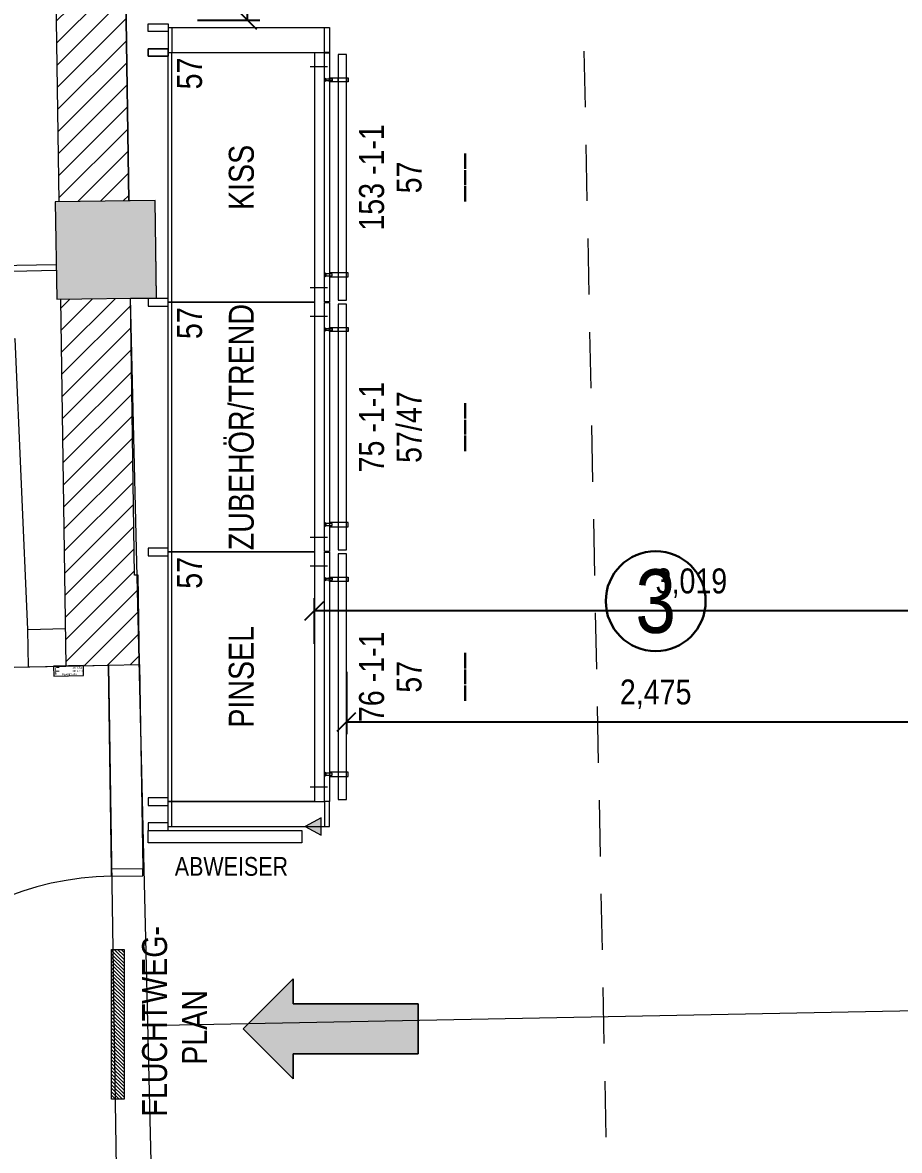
# Model space of a CAD drawing. Header units: millimetres. Extents: x 2027740 to 2136289, y -1533552 to -1491502.
# Drawn here: x 2063194 to 2066705, y -1509274 to -1504757 of the extents above; entities that cross this region are included whole.
import ezdxf
from ezdxf.enums import TextEntityAlignment as Align

# ---------------------------------------------------------------- set-up
doc = ezdxf.new("R2010")
doc.units = ezdxf.units.MM
doc.header["$MEASUREMENT"] = 0
doc.linetypes.add('AUSGEZOGEN', pattern=[0])
doc.linetypes.add('DGN Style 2', pattern=[375.045563, 225.027338, -150.018225])
for name, color, linetype, lineweight in [('01_Grundriss', 7, 'Continuous', 0), ('10_Einrichtung', 7, 'Continuous', 0), ('10_Einrichtung (Construction)', 7, 'Continuous', 0), ('11_Schraffur', 9, 'Continuous', 0), ('12_Deko', 7, 'Continuous', 0), ('13_Ladenbau', 94, 'Continuous', 0), ('16_Brandschutz', 94, 'Continuous', 0), ('16_Brandschutz_Radien', 94, 'DGN Style 2', 13), ('16_Fluchtweg', 94, 'Continuous', 0), ('16_Fluchtweg (Construction)', 94, 'Continuous', 0), ('20_Sortimentierung', 7, 'Continuous', 0), ('21_Modulnummer', 7, 'Continuous', 0), ('26_Deckenfries', 251, 'DGN Style 2', 13)]:
    doc.layers.add(name, color=color, linetype=linetype, lineweight=lineweight)
doc.layers.add('15_Flächen', color=6, linetype='Continuous', lineweight=0, plot=False)
doc.styles.add('Rossmann', font='ARIALN.TTF', dxfattribs={"height": 100})
doc.styles.add('Style-Arial Narrow', font='ARIALN.TTF')
doc.dimstyles.new('Rossmann', dxfattribs={"dimtxt": 100, "dimasz": 75, "dimexe": 50, "dimexo": 0.0625, "dimgap": 50, "dimtad": 1, "dimdec": 3, "dimlfac": 0.001, "dimzin": 3, "dimtxsty": 'Rossmann', "dimcen": 0, "dimadec": 3, "dimazin": 0, "dimtfac": 1, "dimtdec": 0, "dimtofl": 0, "dimtmove": 0, "dimatfit": 1, "dimfxl": 200, "dimfxlon": 1, "dimfrac": 2, "dimtolj": 1, "dimtzin": 3, "dimarcsym": 0})

# ---------------------------------------------------------------- blocks, each defined once
blk = doc.blocks.new('PFNA_1')
at = {"layer": '16_Brandschutz', "extrusion": (0, 0, -1)}
blk.add_hatch(color=256, dxfattribs=at).paths.add_polyline_path([(-1000, -400), (-1400, 0), (-1000, 400), (-1000, 200), (0, 200), (0, -200), (-1000, -200)])
at = {"layer": '16_Brandschutz', "flags": 128}
for points in [[(0, 200), (1000, 200), (1000, 400), (1400, 0), (1000, -400), (1000, -200), (0, -200)], [(0, -200), (1000, -200), (1000, -400), (1400, 0), (1000, 400), (1000, 200), (0, 200)]]:
    blk.add_lwpolyline(points, close=True, dxfattribs=at)
blk = doc.blocks.new('PFNA')
at = {"layer": '16_Brandschutz', "xscale": 0.5, "yscale": 0.5, "zscale": 0.5, "rotation": 90}
blk.add_blockref('PFNA_1', (0, 0), dxfattribs=at)
blk = doc.blocks.new('*U44')
at = {"layer": '16_Fluchtweg (Construction)', "linetype": 'Continuous', "lineweight": 0}
h = blk.add_hatch(dxfattribs=at)
h.set_pattern_fill('HATCH', color=5, style=0, pattern_type=2)
h.set_pattern_definition([(45, (-159.553, 209.899), (-7.07107, 7.07107), [])])
h.paths.add_polyline_path([(-300.1, 215.9), (299.9, 215.9), (299.9, 165.9), (-300.1, 165.9)])
at = {"layer": '16_Fluchtweg (Construction)', "color": 5, "linetype": 'Continuous', "lineweight": 13, "flags": 128}
blk.add_lwpolyline([(-300.1, 215.9), (299.9, 215.9), (299.9, 165.9), (-300.1, 165.9)], close=True, dxfattribs=at)
at = {"layer": '16_Fluchtweg (Construction)', "color": 5, "linetype": 'Continuous', "lineweight": 0, "style": 'Style-Arial Narrow'}
for s, p in [('FLUCHTWEG-', (-369.6, 93.9)), ('PLAN', (-162.3, -65.9))]:
    blk.add_text(s, height=100, dxfattribs=at).set_placement(p, align=Align.TOP_LEFT)
blk = doc.blocks.new('303')
at = {"layer": '16_Fluchtweg', "color": 5, "linetype": 'Continuous', "lineweight": 0}
blk.add_blockref('*U44', (0.1, -215.9), dxfattribs=at)
blk = doc.blocks.new('FWPlanr')
at = {"layer": '16_Fluchtweg', "color": 5, "linetype": 'Continuous', "lineweight": 0}
blk.add_blockref('303', (0, 0), dxfattribs=at)
blk = doc.blocks.new('_Oblique')
at = {"color": 0, "linetype": 'ByBlock', "lineweight": -2}
blk.add_line((0.5, 0.5), (-0.5, -0.5), dxfattribs=at)
blk = doc.blocks.new('*D88')
at = {"layer": '10_Einrichtung', "color": 0, "linetype": 'ByBlock', "lineweight": -2, "transparency": 16777216}
for p, q in [((2064491.8, -1507357.8), (2064491.8, -1507607.8)), ((2066967.2, -1507357.8), (2066967.2, -1507607.8))]:
    blk.add_line(p, q, dxfattribs=at)
at = {"layer": '10_Einrichtung', "color": 0, "lineweight": -2, "transparency": 16777216}
blk.add_line((2064491.8, -1507557.8), (2066967.2, -1507557.8), dxfattribs=at)
at = {"layer": 'Defpoints', "color": 0, "lineweight": 0, "transparency": 16777216}
for p in [(2064491.8, -1506854), (2066967.2, -1507246.2), (2066967.2, -1507557.8)]:
    blk.add_point(p, dxfattribs=at)
at = {"layer": '10_Einrichtung', "color": 0, "lineweight": -2, "transparency": 16777216, "xscale": 75, "yscale": 75, "zscale": 75, "rotation": 180}
blk.add_blockref('_Oblique', (2064491.8, -1507557.8), dxfattribs=at)
at = {"layer": '10_Einrichtung', "color": 0, "lineweight": -2, "transparency": 16777216, "xscale": 75, "yscale": 75, "zscale": 75}
blk.add_blockref('_Oblique', (2066967.2, -1507557.8), dxfattribs=at)
at = {"layer": '10_Einrichtung', "color": 0, "transparency": 16777216, "insert": (2065729.5, -1507447.7), "char_height": 100, "attachment_point": 5, "style": 'Style-Arial Narrow'}
blk.add_mtext('\\A1;2,475', dxfattribs=at)
blk = doc.blocks.new('*U16')
at = {"layer": '01_Grundriss', "color": 0, "linetype": 'Continuous', "lineweight": 0, "ltscale": 0.01}
for p, q in [((0.005108, 0.006625), (0.005108, -0.005375)), ((-0.006892, -0.005375), (-0.007192, -0.005375)), ((0.005108, -0.006625), (0.005108, -0.005375)), ((0.005108, -0.005375), (0.005408, -0.005375)), ((-0.006892, -0.006625), (-0.007192, -0.006625)), ((0.005408, -0.006625), (0.005108, -0.006625))]:
    blk.add_line(p, q, dxfattribs=at)
at = {"layer": '01_Grundriss', "color": 0, "linetype": 'DGN Style 2', "lineweight": 0, "ltscale": 0.01}
blk.add_line((0.007192, 0.006443), (0.005108, -0.005375), dxfattribs=at)
at = {"layer": '01_Grundriss', "color": 0}
for p, q in [((-0.007192, -0.005375), (-0.007192, -0.006625)), ((-0.006892, -0.005375), (-0.006892, -0.006625)), ((0.005408, -0.005375), (0.005408, -0.006625))]:
    blk.add_line(p, q, dxfattribs=at)
at = {"layer": '01_Grundriss', "color": 0, "linetype": 'Continuous', "lineweight": 0, "ltscale": 0.01, "extrusion": (0, 0, -1)}
blk.add_arc((-0.005108, -0.005375), 0.012, 0, 90, dxfattribs=at)
at = {"layer": '01_Grundriss', "color": 0, "linetype": 'DGN Style 2', "lineweight": 0, "ltscale": 0.01, "extrusion": (0, 0, -1)}
blk.add_arc((-0.005108, -0.005375), 0.012, 90, 100, dxfattribs=at)
blk = doc.blocks.new('*D168')
at = {"layer": '10_Einrichtung', "color": 0, "linetype": 'ByBlock', "lineweight": -2, "transparency": 16777216}
for p, q in [((2063894.8, -1503747.6), (2064144.8, -1503747.6)), ((2063894.8, -1504747.6), (2064144.8, -1504747.6))]:
    blk.add_line(p, q, dxfattribs=at)
at = {"layer": '10_Einrichtung', "color": 0, "linetype": 'Continuous', "lineweight": -2, "transparency": 16777216}
blk.add_line((2064094.8, -1504747.6), (2064094.8, -1503747.6), dxfattribs=at)
at = {"layer": 'Defpoints', "color": 0, "linetype": 'Continuous', "lineweight": 0, "transparency": 16777216}
for p in [(2063659, -1503747.6), (2064094.8, -1503747.6), (2063659, -1504747.6)]:
    blk.add_point(p, dxfattribs=at)
at = {"layer": '10_Einrichtung', "color": 0, "linetype": 'Continuous', "lineweight": -2, "transparency": 16777216, "xscale": 75, "yscale": 75, "zscale": 75}
for p, rotation in [((2064094.8, -1503747.6), 90), ((2064094.8, -1504747.6), 270)]:
    blk.add_blockref('_Oblique', p, dxfattribs=dict(at, rotation=rotation))
at = {"layer": '10_Einrichtung', "color": 0, "linetype": 'Continuous', "lineweight": 0, "transparency": 16777216, "insert": (2063984.7, -1504247.6), "char_height": 100, "attachment_point": 5, "rotation": 90, "style": 'Style-Arial Narrow'}
blk.add_mtext('\\A1;1,000', dxfattribs=at)
blk = doc.blocks.new('*U218')
at = {"layer": '10_Einrichtung', "color": 7, "linetype": 'Continuous', "lineweight": 0}
for p, q in [((-50, 282.5), (50, 282.5)), ((-50, 267.5), (50, 267.5))]:
    blk.add_line(p, q, dxfattribs=at)
at = {"layer": '10_Einrichtung', "color": 7, "linetype": 'Continuous', "lineweight": 0, "extrusion": (0, 0, -1), "flags": 128}
for points in [[(35, 362.5), (65, 362.5), (65, 282.5), (35, 282.5)], [(-65, 362.5), (-35, 362.5), (-35, 282.5), (-65, 282.5)]]:
    blk.add_lwpolyline(points, close=True, dxfattribs=at)
at = {"layer": '10_Einrichtung', "color": 7, "lineweight": 13, "extrusion": (0, 0, -1), "flags": 128}
blk.add_lwpolyline([(50, -362.5), (-50, -362.5), (-50, -343.5), (50, -343.5)], close=True, dxfattribs=at)
at = {"layer": '10_Einrichtung (Construction)', "color": 7, "linetype": 'Continuous', "lineweight": 13}
blk.add_line((-50, 282.5), (-50, -343.5), dxfattribs=at)
at = {"layer": '10_Einrichtung (Construction)', "color": 7, "linetype": 'Continuous', "lineweight": 0}
blk.add_line((50, 282.5), (50, -343.5), dxfattribs=at)
blk = doc.blocks.new('Theken rechts T57')
at = {"layer": '10_Einrichtung', "color": 7, "linetype": 'Continuous', "lineweight": 13, "extrusion": (0, 0, -1)}
blk.add_blockref('*U218', (21.2, 0), dxfattribs=at)
blk = doc.blocks.new('T57r')
at = {"layer": '10_Einrichtung', "color": 7, "linetype": 'Continuous', "lineweight": 13}
blk.add_blockref('Theken rechts T57', (71.2, -322.5), dxfattribs=at)
blk = doc.blocks.new('Theken links T57')
at = {"layer": '10_Einrichtung', "color": 7, "linetype": 'Continuous', "lineweight": 0}
for p, q in [((-50, 282.5), (50, 282.5)), ((-50, 267.5), (50, 267.5))]:
    blk.add_line(p, q, dxfattribs=at)
at = {"layer": '10_Einrichtung', "color": 7, "linetype": 'Continuous', "lineweight": 0, "flags": 128}
for points in [[(-35, 362.5), (-65, 362.5), (-65, 282.5), (-35, 282.5)], [(65, 362.5), (35, 362.5), (35, 282.5), (65, 282.5)]]:
    blk.add_lwpolyline(points, close=True, dxfattribs=at)
at = {"layer": '10_Einrichtung', "color": 7, "lineweight": 13, "flags": 128}
blk.add_lwpolyline([(-50, -362.5), (50, -362.5), (50, -343.5), (-50, -343.5)], close=True, dxfattribs=at)
at = {"layer": '10_Einrichtung (Construction)', "color": 7, "linetype": 'Continuous', "lineweight": 13}
blk.add_line((-50, 282.5), (-50, -343.5), dxfattribs=at)
at = {"layer": '10_Einrichtung (Construction)', "color": 7, "linetype": 'Continuous', "lineweight": 0}
blk.add_line((50, 282.5), (50, -343.5), dxfattribs=at)
blk = doc.blocks.new('T57l')
at = {"layer": '10_Einrichtung', "color": 7, "linetype": 'Continuous', "lineweight": 13}
blk.add_blockref('Theken links T57', (-50, -322.5), dxfattribs=at)
blk = doc.blocks.new('Theke_57_8')
at = {"layer": '10_Einrichtung', "color": 7, "linetype": 'Continuous', "lineweight": 0}
for p, q in [((-500, 305), (500, 305)), ((-442.5, -317.8), (-442.5, -248.02)), ((442.5, -317.8), (442.5, -248.02))]:
    blk.add_line(p, q, dxfattribs=at)
at = {"layer": '10_Einrichtung', "color": 7, "linetype": 'Continuous', "lineweight": 0, "flags": 128}
for points in [[(-485, 400), (-515, 400), (-515, 320), (-485, 320)], [(515, 400), (485, 400), (485, 320), (515, 320)], [(-500, 320), (500, 320), (500, -265), (-500, -265)]]:
    blk.add_lwpolyline(points, close=True, dxfattribs=at)
at = {"layer": '10_Einrichtung', "color": 7, "linetype": 'Continuous', "lineweight": 13, "flags": 128}
blk.add_lwpolyline([(498.75, -325), (-498.75, -325), (-498.75, -306), (498.75, -306)], close=True, dxfattribs=at)
at = {"layer": '10_Einrichtung', "lineweight": 0, "ltscale": 0.01, "flags": 128}
for points in [[(-398.5, -306), (-394.5, -311), (-386.5, -311), (-382.5, -306)], [(-394.5, -311), (-394.5, -336), (-386.5, -336), (-386.5, -311)], [(398.5, -306), (394.5, -311), (386.5, -311), (382.5, -306)], [(394.5, -311), (394.5, -336), (386.5, -336), (386.5, -311)], [(-492, -394), (492, -394), (492, -360.3), (-492, -360.3)], [(-398.75, -325), (-398.75, -400), (-382.25, -400), (-382.25, -325)], [(-398.75, -360.3), (-398.75, -394), (-382.25, -394), (-382.25, -360.3)], [(398.75, -325), (398.75, -400), (382.25, -400), (382.25, -325)], [(398.75, -360.3), (398.75, -394), (382.25, -394), (382.25, -360.3)]]:
    blk.add_lwpolyline(points, close=True, dxfattribs=at)
at = {"layer": '10_Einrichtung (Construction)', "color": 5, "linetype": 'Continuous', "lineweight": 0}
blk.add_line((-500, 320), (500, 320), dxfattribs=at)
at = {"layer": '10_Einrichtung (Construction)', "color": 3, "linetype": 'Continuous', "lineweight": 0}
for p, q in [((-500, 320), (-500, -265)), ((500, 320), (500, -265))]:
    blk.add_line(p, q, dxfattribs=at)
blk = doc.blocks.new('T57m_7')
at = {"layer": '10_Einrichtung', "color": 7, "linetype": 'Continuous', "lineweight": 0}
blk.add_blockref('Theke_57_8', (-500, -360), dxfattribs=at)
at = {"layer": '10_Einrichtung', "color": 7, "linetype": 'Continuous', "lineweight": 0, "style": 'Style-Arial Narrow'}
blk.add_text('57', height=100, dxfattribs=at).set_placement((-20, -75), align=Align.TOP_RIGHT)
at = {"layer": '20_Sortimentierung', "color": 7, "linetype": 'Continuous', "lineweight": 0, "style": 'Style-Arial Narrow'}
blk.add_attdef('T57m_7_0', text='', height=100, dxfattribs=at).set_placement((-500, -332.5), align=Align.MIDDLE_CENTER)
at = {"layer": '21_Modulnummer', "color": 7, "linetype": 'Continuous', "lineweight": 0, "insert": (-500, -804), "char_height": 100, "attachment_point": 2, "line_spacing_factor": 0.6, "style": 'Style-Arial Narrow'}
blk.add_mtext('75 -1-1', dxfattribs=at)
at = {"layer": '21_Modulnummer', "color": 251, "linetype": 'Continuous', "lineweight": 0, "style": 'Style-Arial Narrow'}
blk.add_attdef('T57m_7_0', text='', height=100, dxfattribs=at).set_placement((-500, -954), align=Align.TOP_CENTER)
at = {"layer": '21_Modulnummer', "color": 5, "linetype": 'Continuous', "lineweight": 0, "style": 'Style-Arial Narrow'}
blk.add_attdef('T57m_7_0', text='', height=100, dxfattribs=at).set_placement((-500, -1104), align=Align.TOP_CENTER)
blk = doc.blocks.new('Theke_57_9')
at = {"layer": '10_Einrichtung', "color": 7, "linetype": 'Continuous', "lineweight": 0}
for p, q in [((-500, 305), (500, 305)), ((-442.5, -317.8), (-442.5, -248.02)), ((442.5, -317.8), (442.5, -248.02))]:
    blk.add_line(p, q, dxfattribs=at)
at = {"layer": '10_Einrichtung', "color": 7, "linetype": 'Continuous', "lineweight": 0, "flags": 128}
for points in [[(-485, 400), (-515, 400), (-515, 320), (-485, 320)], [(515, 400), (485, 400), (485, 320), (515, 320)], [(-500, 320), (500, 320), (500, -265), (-500, -265)]]:
    blk.add_lwpolyline(points, close=True, dxfattribs=at)
at = {"layer": '10_Einrichtung', "color": 7, "linetype": 'Continuous', "lineweight": 13, "flags": 128}
blk.add_lwpolyline([(498.75, -325), (-498.75, -325), (-498.75, -306), (498.75, -306)], close=True, dxfattribs=at)
at = {"layer": '10_Einrichtung', "lineweight": 0, "ltscale": 0.01, "flags": 128}
for points in [[(-398.5, -306), (-394.5, -311), (-386.5, -311), (-382.5, -306)], [(-394.5, -311), (-394.5, -336), (-386.5, -336), (-386.5, -311)], [(398.5, -306), (394.5, -311), (386.5, -311), (382.5, -306)], [(394.5, -311), (394.5, -336), (386.5, -336), (386.5, -311)], [(-492, -394), (492, -394), (492, -360.3), (-492, -360.3)], [(-398.75, -325), (-398.75, -400), (-382.25, -400), (-382.25, -325)], [(-398.75, -360.3), (-398.75, -394), (-382.25, -394), (-382.25, -360.3)], [(398.75, -325), (398.75, -400), (382.25, -400), (382.25, -325)], [(398.75, -360.3), (398.75, -394), (382.25, -394), (382.25, -360.3)]]:
    blk.add_lwpolyline(points, close=True, dxfattribs=at)
at = {"layer": '10_Einrichtung (Construction)', "color": 5, "linetype": 'Continuous', "lineweight": 0}
blk.add_line((-500, 320), (500, 320), dxfattribs=at)
at = {"layer": '10_Einrichtung (Construction)', "color": 3, "linetype": 'Continuous', "lineweight": 0}
for p, q in [((-500, 320), (-500, -265)), ((500, 320), (500, -265))]:
    blk.add_line(p, q, dxfattribs=at)
blk = doc.blocks.new('T57m_8')
at = {"layer": '10_Einrichtung', "color": 7, "linetype": 'Continuous', "lineweight": 0}
blk.add_blockref('Theke_57_9', (-500, -360), dxfattribs=at)
at = {"layer": '10_Einrichtung', "color": 7, "linetype": 'Continuous', "lineweight": 0, "style": 'Style-Arial Narrow'}
blk.add_text('57', height=100, dxfattribs=at).set_placement((-20, -75), align=Align.TOP_RIGHT)
at = {"layer": '20_Sortimentierung', "color": 7, "linetype": 'Continuous', "lineweight": 0, "style": 'Style-Arial Narrow'}
blk.add_attdef('T57m_8_0', text='', height=100, dxfattribs=at).set_placement((-500, -332.5), align=Align.MIDDLE_CENTER)
at = {"layer": '21_Modulnummer', "color": 7, "linetype": 'Continuous', "lineweight": 0, "insert": (-500, -804), "char_height": 100, "attachment_point": 2, "line_spacing_factor": 0.6, "style": 'Style-Arial Narrow'}
blk.add_mtext('76 -1-1', dxfattribs=at)
at = {"layer": '21_Modulnummer', "color": 251, "linetype": 'Continuous', "lineweight": 0, "style": 'Style-Arial Narrow'}
blk.add_attdef('T57m_8_0', text='', height=100, dxfattribs=at).set_placement((-500, -954), align=Align.TOP_CENTER)
at = {"layer": '21_Modulnummer', "color": 5, "linetype": 'Continuous', "lineweight": 0, "style": 'Style-Arial Narrow'}
blk.add_attdef('T57m_8_0', text='', height=100, dxfattribs=at).set_placement((-500, -1104), align=Align.TOP_CENTER)
blk = doc.blocks.new('Theke_57_13')
at = {"layer": '10_Einrichtung', "color": 7, "linetype": 'Continuous', "lineweight": 0}
for p, q in [((-500, 305), (500, 305)), ((-442.5, -317.8), (-442.5, -248.02)), ((442.5, -317.8), (442.5, -248.02))]:
    blk.add_line(p, q, dxfattribs=at)
at = {"layer": '10_Einrichtung', "color": 7, "linetype": 'Continuous', "lineweight": 0, "flags": 128}
for points in [[(-485, 400), (-515, 400), (-515, 320), (-485, 320)], [(515, 400), (485, 400), (485, 320), (515, 320)], [(-500, 320), (500, 320), (500, -265), (-500, -265)]]:
    blk.add_lwpolyline(points, close=True, dxfattribs=at)
at = {"layer": '10_Einrichtung', "color": 7, "linetype": 'Continuous', "lineweight": 13, "flags": 128}
blk.add_lwpolyline([(498.75, -325), (-498.75, -325), (-498.75, -306), (498.75, -306)], close=True, dxfattribs=at)
at = {"layer": '10_Einrichtung', "lineweight": 0, "ltscale": 0.01, "flags": 128}
for points in [[(-398.5, -306), (-394.5, -311), (-386.5, -311), (-382.5, -306)], [(-394.5, -311), (-394.5, -336), (-386.5, -336), (-386.5, -311)], [(398.5, -306), (394.5, -311), (386.5, -311), (382.5, -306)], [(394.5, -311), (394.5, -336), (386.5, -336), (386.5, -311)], [(-492, -394), (492, -394), (492, -360.3), (-492, -360.3)], [(-398.75, -325), (-398.75, -400), (-382.25, -400), (-382.25, -325)], [(-398.75, -360.3), (-398.75, -394), (-382.25, -394), (-382.25, -360.3)], [(398.75, -325), (398.75, -400), (382.25, -400), (382.25, -325)], [(398.75, -360.3), (398.75, -394), (382.25, -394), (382.25, -360.3)]]:
    blk.add_lwpolyline(points, close=True, dxfattribs=at)
at = {"layer": '10_Einrichtung (Construction)', "color": 5, "linetype": 'Continuous', "lineweight": 0}
blk.add_line((-500, 320), (500, 320), dxfattribs=at)
at = {"layer": '10_Einrichtung (Construction)', "color": 3, "linetype": 'Continuous', "lineweight": 0}
for p, q in [((-500, 320), (-500, -265)), ((500, 320), (500, -265))]:
    blk.add_line(p, q, dxfattribs=at)
blk = doc.blocks.new('T57m_12')
at = {"layer": '10_Einrichtung', "color": 7, "linetype": 'Continuous', "lineweight": 0}
blk.add_blockref('Theke_57_13', (-500, -360), dxfattribs=at)
at = {"layer": '10_Einrichtung', "color": 7, "linetype": 'Continuous', "lineweight": 0, "style": 'Style-Arial Narrow'}
blk.add_text('57', height=100, dxfattribs=at).set_placement((-20, -75), align=Align.TOP_RIGHT)
at = {"layer": '20_Sortimentierung', "color": 7, "linetype": 'Continuous', "lineweight": 0, "style": 'Style-Arial Narrow'}
blk.add_text('KISS', height=100, dxfattribs=at).set_placement((-500, -332.5), align=Align.MIDDLE_CENTER)
at = {"layer": '21_Modulnummer', "color": 7, "linetype": 'Continuous', "lineweight": 0, "insert": (-500, -804), "char_height": 100, "attachment_point": 2, "line_spacing_factor": 0.6, "style": 'Style-Arial Narrow'}
blk.add_mtext('153 -1-1', dxfattribs=at)
at = {"layer": '21_Modulnummer', "color": 251, "linetype": 'Continuous', "lineweight": 0, "style": 'Style-Arial Narrow'}
blk.add_attdef('T57m_12_0', text='', height=100, dxfattribs=at).set_placement((-500, -954), align=Align.TOP_CENTER)
at = {"layer": '21_Modulnummer', "color": 5, "linetype": 'Continuous', "lineweight": 0, "style": 'Style-Arial Narrow'}
blk.add_attdef('T57m_12_0', text='', height=100, dxfattribs=at).set_placement((-500, -1104), align=Align.TOP_CENTER)
blk = doc.blocks.new('*U70')
at = {"layer": '10_Einrichtung', "color": 5, "linetype": 'Continuous', "lineweight": 0, "flags": 128}
blk.add_lwpolyline([(307.5, 59.7), (-307.5, 59.7), (-307.5, 109.7), (307.5, 109.7)], close=True, dxfattribs=at)
at = {"layer": '10_Einrichtung (Construction)', "color": 5, "linetype": 'Continuous', "lineweight": 0, "style": 'Style-Arial Narrow'}
blk.add_text('ABWEISER', height=75, dxfattribs=at).set_placement((-201.4, 2.8), align=Align.TOP_LEFT)
blk = doc.blocks.new('*D619')
at = {"layer": '13_Ladenbau', "color": 0, "linetype": 'ByBlock', "lineweight": -2, "transparency": 16777216}
for p, q in [((2064362.8, -1507246.2), (2064362.8, -1507063)), ((2067382.2, -1507246.2), (2067382.2, -1507063))]:
    blk.add_line(p, q, dxfattribs=at)
at = {"layer": '13_Ladenbau', "color": 0, "lineweight": -2, "transparency": 16777216}
blk.add_line((2067382.2, -1507113), (2064362.8, -1507113), dxfattribs=at)
at = {"layer": 'Defpoints', "color": 0, "lineweight": 0, "transparency": 16777216}
for p in [(2064362.8, -1507113), (2064362.8, -1507246.2), (2067382.2, -1507246.2)]:
    blk.add_point(p, dxfattribs=at)
at = {"layer": '13_Ladenbau', "color": 0, "lineweight": -2, "transparency": 16777216, "xscale": 75, "yscale": 75, "zscale": 75, "rotation": 180}
blk.add_blockref('_Oblique', (2064362.8, -1507113), dxfattribs=at)
at = {"layer": '13_Ladenbau', "color": 0, "lineweight": -2, "transparency": 16777216, "xscale": 75, "yscale": 75, "zscale": 75}
blk.add_blockref('_Oblique', (2067382.2, -1507113), dxfattribs=at)
at = {"layer": '13_Ladenbau', "color": 0, "transparency": 16777216, "insert": (2065872.5, -1507002.9), "char_height": 100, "attachment_point": 5, "style": 'Style-Arial Narrow'}
blk.add_mtext('\\A1;3,019', dxfattribs=at)
blk = doc.blocks.new('Z_Kennzeichen Endständer')
at = {"layer": '10_Einrichtung', "color": 7, "linetype": 'Continuous', "lineweight": 0, "flags": 128}
blk.add_lwpolyline([(0, 36.2), (-34.7, -26.8), (35.1, -26.8)], close=True, dxfattribs=at)
blk = doc.blocks.new('*U646')
at = {"layer": '10_Einrichtung', "color": 7, "linetype": 'Continuous', "lineweight": 0, "flags": 128}
blk.add_lwpolyline([(-30.1, 345.9), (-60.1, 345.9), (-60.1, 265.9), (-30.1, 265.9)], close=True, dxfattribs=at)
at = {"layer": '10_Einrichtung (Construction)', "color": 3, "linetype": 'Continuous', "lineweight": 0}
blk.add_line((-45.1, 265.9), (-45.1, -319.1), dxfattribs=at)
at = {"layer": '10_Einrichtung', "lineweight": 0}
blk.add_blockref('Z_Kennzeichen Endständer', (-45.1, -319.1), dxfattribs=at)
blk = doc.blocks.new('End 180_57_1')
at = {"layer": '10_Einrichtung', "color": 7, "linetype": 'Continuous', "lineweight": 0}
blk.add_solid([(-45.1, -282.9), (-10, -345.9), (-79.9, -345.9)], dxfattribs=at)
blk.add_blockref('*U646', (0, 0), dxfattribs=at)
blk = doc.blocks.new('End 180_57')
at = {"layer": '10_Einrichtung', "color": 7, "linetype": 'Continuous', "lineweight": 0}
blk.add_blockref('End 180_57_1', (45.1395, -305.896), dxfattribs=at)

msp = doc.modelspace()

# ---------------------------------------------------------------- hatches: boundary and pattern name
at = {"layer": '11_Schraffur', "linetype": 'AUSGEZOGEN', "ltscale": 10}
h = msp.add_hatch(dxfattribs=at)
h.set_pattern_fill('ANSI31', color=256, pattern_type=2)
h.set_pattern_definition([(45, (1922705.07, -1372376.47), (-44.90128, 44.90128), [])])
h.paths.add_polyline_path([(2063620.1004, -1505471.2292), (2063500.1335, -1497552.0007), (2086188.2347, -1497552.0007), (2086188.2347, -1498737.0007), (2094348.2347, -1498737.0007), (2094490.7314, -1497787.6353), (2108337.2777, -1497675.5442), (2108338.0062, -1497765.5413), (2109275.4151, -1497757.9527), (2109524.0236, -1496484.4712), (2109043.1931, -1496399.6878), (2108833.9511, -1497471.517), (2094318.3019, -1497589.0246), (2094176.0137, -1498537.0007), (2086388.2347, -1498537.0007), (2086388.2347, -1497352.0007), (2063217.0716, -1497352.0007), (2063340.1325, -1505475.4704)], flags=17)
h = msp.add_hatch(dxfattribs=at)
h.set_pattern_fill('ANSI33', color=256, pattern_type=2)
h.set_pattern_definition([(45, (1922705.134, -1372376.27), (-44.90128, 44.90128), []), (45, (1922750.035, -1372376.27), (-44.90128, 44.90128), [31.75, -15.875])])
h.paths.add_polyline_path([(2063730.9957, -1505859.594), (2063725.0883, -1505469.6388), (2063325.1342, -1505475.6976), (2063331.0416, -1505865.6529)], flags=17)
h.paths.add_polyline_path([(2063773.8421, -1510338.4504), (2063768.0105, -1509953.4946), (2063361.0572, -1509959.6594), (2063366.8888, -1510344.6152)], flags=17)
h.paths.add_polyline_path([(2063819.7377, -1513368.1028), (2063813.8304, -1512978.1475), (2063406.8771, -1512984.3124), (2063412.7844, -1513374.2676)], flags=17)
h = msp.add_hatch(dxfattribs=at)
h.set_pattern_fill('ANSI31', color=256, pattern_type=2)
h.set_pattern_definition([(45, (1922705.04, -1372376.32), (-44.90128, 44.90128), [])])
h.paths.add_polyline_path([(2063346.0398, -1505865.4257), (2063368.2918, -1507334.3196), (2063538.2562, -1507330.6822), (2063663.2419, -1507328.7889), (2063657.8192, -1506970.8299), (2063642.821, -1506971.0571), (2063626.0077, -1505861.1845)], flags=17)

# ---------------------------------------------------------------- linework, layer by layer
at = {"layer": '01_Grundriss', "linetype": 'AUSGEZOGEN', "ltscale": 10}
for p, q in [((2063217.0716, -1497352.0007), (2063340.1325, -1505475.4704)), ((2063500.1335, -1497552.0007), (2063620.1004, -1505471.2292)), ((2063346.0398, -1505865.4257), (2063368.2918, -1507334.3196)), ((2063642.821, -1506971.0571), (2063626.0077, -1505861.1845)), ((2063657.8192, -1506970.8299), (2063642.821, -1506971.0571)), ((2063663.2419, -1507328.7889), (2063657.8192, -1506970.8299)), ((2063215.1138, -1507187.5634), (2063366.0197, -1507184.3339)), ((2063218.3232, -1507337.5291), (2063215.1138, -1507187.5634)), ((2063218.3232, -1507337.5291), (2063368.2918, -1507334.3196)), ((2063368.2918, -1507334.3196), (2063538.2562, -1507330.6822)), ((2063538.2562, -1507330.6822), (2063663.2419, -1507328.7889)), ((2063550.6162, -1508146.5886), (2063538.2562, -1507330.6822)), ((2063663.2419, -1507328.7889), (2063675.6019, -1508144.6952)), ((2063550.6162, -1508146.5886), (2063675.6019, -1508144.6952))]:
    msp.add_line(p, q, dxfattribs=at)
at = {"layer": '01_Grundriss', "ltscale": 10}
for p, q in [((2063328.5747, -1505750.7491), (2062892.7788, -1505760.0755)), ((2062917.2382, -1505734.5463), (2063328.0398, -1505725.7548))]:
    msp.add_line(p, q, dxfattribs=at)
at = {"layer": '01_Grundriss', "linetype": 'AUSGEZOGEN', "ltscale": 10, "flags": 128}
msp.add_lwpolyline([(2063730.9957, -1505859.594), (2063725.0883, -1505469.6388), (2063325.1342, -1505475.6976), (2063331.0416, -1505865.6529)], close=True, dxfattribs=at)
msp.add_lwpolyline([(2063215.1138, -1507187.5634), (2063165.2727, -1506023.6301, 0.408081225), (2062050.5752, -1507212.4855)], format="xyb", dxfattribs=at)
at = {"layer": '12_Deko', "color": 6, "lineweight": 30}
msp.add_circle((2065729.5278, -1507074.594), 200, dxfattribs=at)
at = {"layer": '15_Flächen', "linetype": 'AUSGEZOGEN', "ltscale": 10, "flags": 128}
for points in [[(2063518.2363, -1498747.0007), (2069416.2347, -1498747.0007), (2069416.2347, -1497552.0007), (2086188.2347, -1497552.0007), (2086188.2347, -1498737.0007), (2094348.2347, -1498737.0007), (2094490.7314, -1497787.6353), (2108337.2777, -1497675.5442), (2108338.0062, -1497765.5413), (2109517.9676, -1497755.9892), (2109508.3603, -1497805.0575), (2109547.615, -1497812.7433), (2108805.7428, -1501601.7995), (2108766.4882, -1501594.1137), (2108756.8809, -1501643.182), (2107891.7578, -1501473.7966), (2107780.5881, -1502052.9736), (2107765.8571, -1502050.146), (2107762.6687, -1502066.757), (2107762.6687, -1502066.757), (2107551.5231, -1502026.2288), (2107517.1505, -1502019.6312), (2107517.1505, -1502019.6312), (2106749.1698, -1501872.2218), (2106546.6419, -1502927.3614), (2106495.5741, -1502917.5593), (2106064.4675, -1505163.5593), (2106115.5353, -1505173.3614), (2105970.73, -1505927.7748), (2105970.73, -1505927.7748), (2105970.73, -1505927.7748), (2105970.73, -1505927.7748), (2105925.3788, -1506164.0476), (2106938.8777, -1506358.5828), (2106935.6894, -1506375.1937), (2106950.4205, -1506378.0213), (2106843.9162, -1506932.8923), (2107683.5883, -1507094.0624), (2107674.1631, -1507143.1661), (2107713.446, -1507150.7062), (2107014.288, -1510793.2134), (2106975.0051, -1510785.6733), (2106965.5799, -1510834.777), (2106437.4116, -1510724.1616), (2106384.1156, -1510978.6405), (2100740.5785, -1509934.0344), (2100598.6456, -1510756.8831), (2092446.7045, -1510980.2262), (2092417.4768, -1511217.0547), (2092428.2323, -1511218.3821), (2092261.6635, -1512398.2829), (2091681.6913, -1512316.4071), (2091593.672, -1512918.1904), (2086495.8059, -1512012.1881), (2085680.4686, -1517269.6664), (2081425.2555, -1516914.6143), (2082017.1994, -1514073.6274), (2081723.5068, -1514012.434), (2081595.0066, -1514629.1601), (2063839.6788, -1514684.447), (2063626.0077, -1505861.1845), (2063730.9957, -1505861.1845), (2063725.0883, -1505469.6388), (2063620.1004, -1505471.2292)], [(2055086.7993, -1507166.4714), (2061766.2724, -1507023.5252), (2061773.654, -1507368.4462), (2063538.2562, -1507330.6822), (2063578.0323, -1509956.3725), (2062816.1197, -1509967.9146), (2062821.9513, -1510352.8704), (2063648.8564, -1510340.3438), (2063677.6359, -1512240.1258), (2055165.6125, -1512369.0728)]]:
    msp.add_lwpolyline(points, close=True, dxfattribs=at)
at = {"layer": '16_Brandschutz', "color": 1, "ltscale": 10, "flags": 128}
msp.add_lwpolyline([(2063319.1593, -1507375.3803), (2063439.1318, -1507372.8127), (2063438.276, -1507332.8219), (2063318.3035, -1507335.3894)], close=True, dxfattribs=at)
at = {"layer": '16_Brandschutz_Radien', "linetype": 'Continuous', "lineweight": 0, "flags": 128}
msp.add_lwpolyline([(2063685.1445, -1508774.623), (2088680.4009, -1508287.6342), (2087397.6815, -1507946.7001), (2087413.1258, -1508746.3858), (2088680.4009, -1508287.6342)], dxfattribs=at)
at = {"layer": '26_Deckenfries'}
msp.add_line((2065419.4474, -1503747.0007), (2065603.6297, -1512878.9456), dxfattribs=at)

# ---------------------------------------------------------------- block references
at = {"rotation": 90}
msp.add_blockref('End 180_57', (2063737.8192, -1507977.571), dxfattribs=at)
at = {"layer": '01_Grundriss', "ltscale": 10, "extrusion": (0, 0, -1), "xscale": 99999.99999999997, "yscale": 99999.99999999997, "zscale": 99999.99999999997, "rotation": 269.1321039118455}
msp.add_blockref('*U16', (-2063024.0719, -1508873.8369), dxfattribs=at)
at = {"layer": '10_Einrichtung', "color": 7, "linetype": 'Continuous', "lineweight": 13, "rotation": 90}
for name, p in [('T57r', (2063737.8192, -1504877.571)), ('T57l', (2063737.8192, -1507877.571))]:
    msp.add_blockref(name, p, dxfattribs=at)
at = {"layer": '10_Einrichtung', "color": 5, "linetype": 'Continuous', "lineweight": 0}
msp.add_blockref('*U70', (2064005.3157, -1508102.2305), dxfattribs=at)
at = {"layer": '16_Brandschutz', "rotation": 90}
msp.add_blockref('PFNA', (2064778.4139, -1508787.812), dxfattribs=at)
at = {"layer": '16_Fluchtweg', "color": 5, "linetype": 'Continuous', "lineweight": 0, "rotation": 90}
msp.add_blockref('FWPlanr', (2063551.0706, -1508769.2843), dxfattribs=at)
at = {"layer": '20_Sortimentierung', "color": 7, "linetype": 'Continuous', "lineweight": 0}
ref = msp.add_blockref('T57m_12', (2063737.8192, -1504877.571), dxfattribs=dict(at, rotation=90))
ref.add_attrib('T57m_12_0', '57', dxfattribs={"layer": '21_Modulnummer', "color": 251, "linetype": 'Continuous', "lineweight": 0, "height": 100, "rotation": 90, "style": 'Style-Arial Narrow'}).set_placement((2064691.8192, -1505377.571), align=Align.TOP_CENTER)
ref.add_attrib('T57m_12_0', '___', dxfattribs={"layer": '21_Modulnummer', "color": 5, "linetype": 'Continuous', "lineweight": 0, "height": 100, "rotation": 90, "style": 'Style-Arial Narrow'}).set_placement((2064841.8192, -1505377.571), align=Align.TOP_CENTER)
ref = msp.add_blockref('T57m_7', (2063737.8192, -1505877.571), dxfattribs=dict(at, rotation=90))
ref.add_attrib('T57m_7_0', 'ZUBEHÖR/TREND', dxfattribs={"color": 7, "linetype": 'Continuous', "lineweight": 0, "height": 100, "rotation": 90, "style": 'Style-Arial Narrow'}).set_placement((2064070.3192, -1506377.571), align=Align.MIDDLE_CENTER)
ref.add_attrib('T57m_7_0', '57/47', dxfattribs={"layer": '21_Modulnummer', "color": 251, "linetype": 'Continuous', "lineweight": 0, "height": 100, "rotation": 90, "style": 'Style-Arial Narrow'}).set_placement((2064691.8192, -1506377.571), align=Align.TOP_CENTER)
ref.add_attrib('T57m_7_0', '___', dxfattribs={"layer": '21_Modulnummer', "color": 5, "linetype": 'Continuous', "lineweight": 0, "height": 100, "rotation": 90, "style": 'Style-Arial Narrow'}).set_placement((2064841.8192, -1506377.571), align=Align.TOP_CENTER)
ref = msp.add_blockref('T57m_8', (2063737.8192, -1506877.571), dxfattribs=dict(at, rotation=90))
ref.add_attrib('T57m_8_0', 'PINSEL', dxfattribs={"color": 7, "linetype": 'Continuous', "lineweight": 0, "height": 100, "rotation": 90, "style": 'Style-Arial Narrow'}).set_placement((2064070.3192, -1507377.571), align=Align.MIDDLE_CENTER)
ref.add_attrib('T57m_8_0', '57', dxfattribs={"layer": '21_Modulnummer', "color": 251, "linetype": 'Continuous', "lineweight": 0, "height": 100, "rotation": 90, "style": 'Style-Arial Narrow'}).set_placement((2064691.8192, -1507377.571), align=Align.TOP_CENTER)
ref.add_attrib('T57m_8_0', '___', dxfattribs={"layer": '21_Modulnummer', "color": 5, "linetype": 'Continuous', "lineweight": 0, "height": 100, "rotation": 90, "style": 'Style-Arial Narrow'}).set_placement((2064841.8192, -1507377.571), align=Align.TOP_CENTER)

# ---------------------------------------------------------------- texts
at = {"layer": '12_Deko', "color": 6, "lineweight": 30, "style": 'Style-Arial Narrow'}
msp.add_text('3', height=254.5455, dxfattribs=at).set_placement((2065729.5278, -1507074.594), align=Align.MIDDLE_CENTER)
at = {"layer": '16_Brandschutz', "color": 1, "style": 'Style-Arial Narrow'}
for s, height, p in [('F', 30, (2063323.174, -1507369.1506)), ('Feuermelder', 7.5, (2063352.9394, -1507371.7065)), ('UK 1,33m', 7.5, (2063393.9321, -1507345.6813)), ('OK 1,45m', 7.5, (2063394.202, -1507358.2958))]:
    msp.add_text(s, height=height, rotation=1.22599, dxfattribs=at).set_placement(p)

# ---------------------------------------------------------------- dimensions: what is measured, and where the dimension line sits
at = {"layer": '10_Einrichtung', "linetype": 'Continuous', "lineweight": 0}
dim = msp.add_linear_dim(base=(2064094.7908, -1503747.571), p1=(2063659.0245, -1504747.571), p2=(2063659.0245, -1503747.571), angle=90, dimstyle='Rossmann', override={"dimtxsty": 'Style-Arial Narrow', "dimblk": 'Oblique', "dimtdec": 3}, dxfattribs=at)
dim.commit()
dim.dimension.update_dxf_attribs({"geometry": '*D168', "text_midpoint": (2063984.6953, -1504247.571)})
at = {"layer": '10_Einrichtung'}
dim = msp.add_linear_dim(base=(2066967.2363, -1507557.7565), p1=(2064491.8192, -1506854.0007), p2=(2066967.2363, -1507246.2497), dimstyle='Rossmann', override={"dimtxsty": 'Style-Arial Narrow', "dimblk": 'Oblique', "dimtdec": 3}, dxfattribs=at)
dim.commit()
dim.dimension.update_dxf_attribs({"geometry": '*D88', "text_midpoint": (2065729.5278, -1507447.661)})
at = {"layer": '13_Ladenbau'}
dim = msp.add_linear_dim(base=(2064362.8192, -1507112.9596), p1=(2067382.2363, -1507246.2497), p2=(2064362.8192, -1507246.2497), angle=180, dimstyle='Rossmann', override={"dimtxsty": 'Style-Arial Narrow', "dimblk": 'Oblique', "dimtdec": 3}, dxfattribs=at)
dim.commit()
dim.dimension.update_dxf_attribs({"geometry": '*D619', "text_midpoint": (2065872.5278, -1507002.8641)})

doc.saveas('drawing.dxf')
